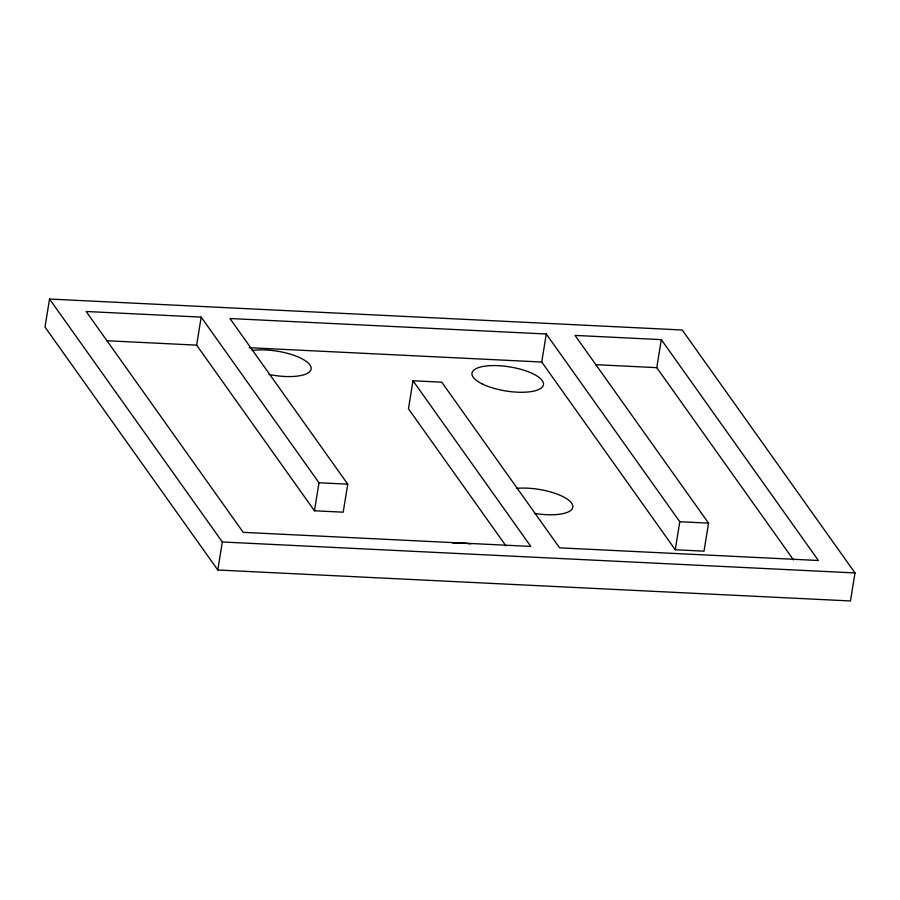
<?xml version="1.0" encoding="UTF-8"?>
<svg xmlns="http://www.w3.org/2000/svg" width="900" height="900" viewBox="0 0 900 900"><rect width="100%" height="100%" fill="white"/><g stroke="black" fill="none" stroke-linecap="round" stroke-linejoin="round"><path stroke-width="1.35" d="M49.534 299.036L45 327.06L217.789 570.004L850.466 600.964L855 572.94L682.211 329.996L49.534 299.036L222.322 541.98L217.789 570.004M196.639 345.139L201.184 317.115L86.153 311.479L243.225 532.35L530.809 546.424L412.999 380.767L441.754 382.185L559.564 547.83L818.393 560.498L661.309 339.626L575.044 335.407L708.548 523.136L704.014 551.171L675.259 549.754L541.744 362.025L546.278 334.001L229.939 318.521L347.749 484.166L343.204 512.19L314.449 510.784L196.639 345.139L106.864 340.74M314.449 510.784L318.994 482.76L201.184 317.115M412.999 380.767L408.465 408.803L505.957 545.884M793.508 559.913L656.775 367.65L661.309 339.626M675.259 549.754L679.793 521.73L546.278 334.001M249.199 347.704L541.744 362.025M595.541 364.657L656.775 367.65M318.994 482.76L347.749 484.166M679.793 521.73L708.548 523.136M222.322 541.98L855 572.94M452.745 543.038A36.191 12.195 9.2 0 1 470.61 543.915M516.409 488.396A36.191 12.195 9.2 0 1 571.523 503.032A36.191 12.195 9.2 0 1 534.577 513.382M252.236 350.494A36.191 12.195 9.2 0 1 309.938 364.984A36.191 12.195 9.2 0 1 268.875 374.423M482.535 384.075A36.191 12.195 9.2 0 0 542.317 387.011A36.191 12.195 9.2 0 0 498.285 365.67A36.191 12.195 9.2 0 0 482.535 384.075"/></g></svg>
